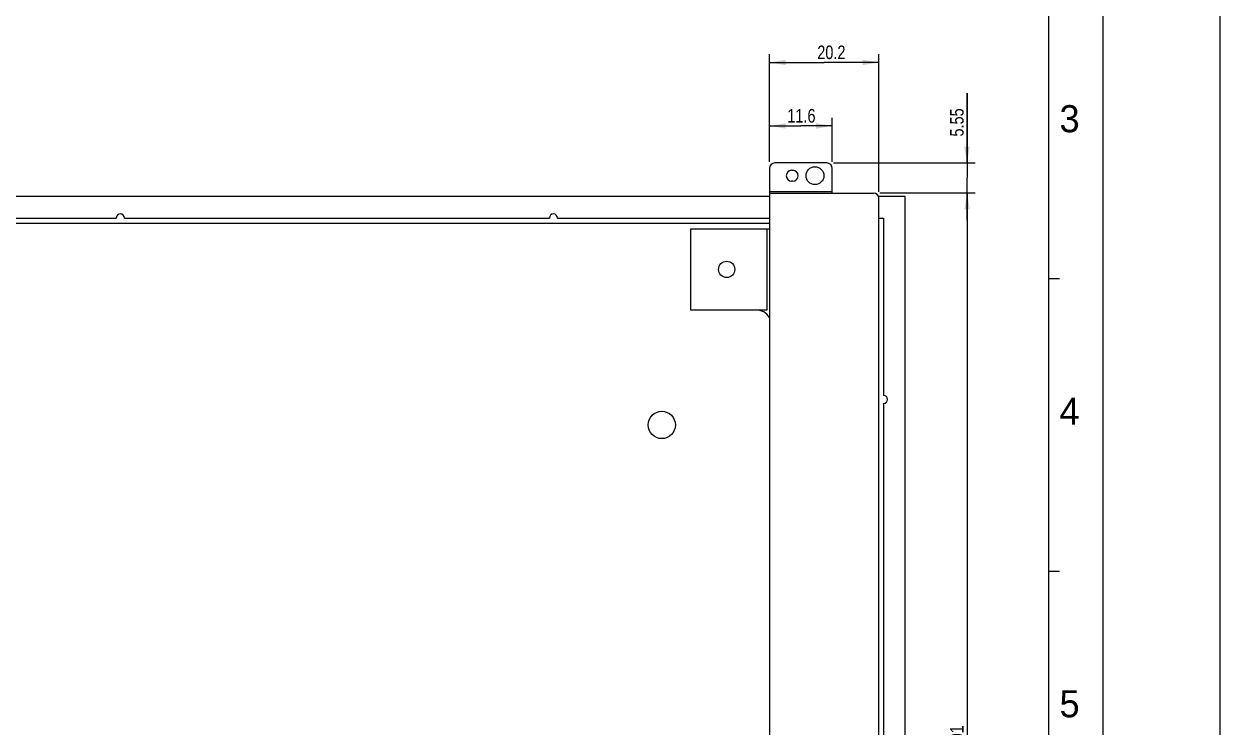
# Model space of a CAD drawing. Header units: millimetres. Extents: x 0 to 841, y 0 to 594.
# Drawn here: x 620.1 to 841, y 326.6 to 456.4 of the extents above; entities that cross this region are included whole.
import ezdxf

# ---------------------------------------------------------------- set-up
doc = ezdxf.new("R2010")
doc.units = ezdxf.units.MM
doc.header["$LTSCALE"] = 46.255
doc.layers.get('0').update_dxf_attribs({"linetype": 'CONTINUOUS'})
doc.styles.get("Standard").update_dxf_attribs({"font": 'txt', "width": 0.8})
doc.styles.add('TEXTSTYLE_2', font='txt')
doc.dimstyles.new('DIMSTYLE_1', dxfattribs={"dimtxt": 2.5, "dimasz": 3, "dimexe": 1.5, "dimexo": 1.2, "dimtad": 1, "dimdsep": 46, "dimtxsty": 'STANDARD', "dimblk": '_FILLED', "dimblk1": '_FILLED', "dimblk2": '_FILLED', "dimcen": 0.09, "dimazin": 2, "dimtp": 0.01, "dimtm": 0.01, "dimtfac": 1, "dimtofl": 0, "dimtmove": 0, "dimatfit": 3, "dimldrblk": '_FILLED', "dimfxl": 1, "dimtolj": 1, "dimarcsym": 0})

# ---------------------------------------------------------------- blocks, each defined once
blk = doc.blocks.new('_FILLED')
at = {"color": 0, "linetype": 'BYBLOCK'}
blk.add_solid([(0, 0), (-1, 0.167), (-1, -0.167)], dxfattribs=at)
blk = doc.blocks.new('*D26')
at = {"color": 7, "linetype": 'CONTINUOUS'}
for p, q in [((757.77, 430.92), (757.77, 439.05)), ((757.77, 437.55), (763.57, 437.55)), ((769.37, 437.55), (763.57, 437.55)), ((769.37, 430.92), (769.37, 439.05))]:
    blk.add_line(p, q, dxfattribs=at)
at = {"color": 7, "linetype": 'CONTINUOUS', "xscale": 3, "yscale": 3, "zscale": 3, "rotation": 180}
blk.add_blockref('_FILLED', (757.77, 437.55), dxfattribs=at)
at = {"color": 7, "linetype": 'CONTINUOUS', "xscale": 3, "yscale": 3, "zscale": 3}
blk.add_blockref('_FILLED', (769.37, 437.55), dxfattribs=at)
at = {"color": 7, "linetype": 'CONTINUOUS', "insert": (763.67, 440.68), "char_height": 2.5, "width": 8, "attachment_point": 2, "line_spacing_factor": 0.9}
blk.add_mtext('11.6', dxfattribs=at)
blk = doc.blocks.new('*D29')
at = {"color": 7, "linetype": 'CONTINUOUS'}
for p, q in [((757.77, 430.92), (757.77, 450.77)), ((777.97, 425.37), (777.97, 450.77)), ((757.77, 449.27), (767.87, 449.27)), ((777.97, 449.27), (767.87, 449.27))]:
    blk.add_line(p, q, dxfattribs=at)
at = {"color": 7, "linetype": 'CONTINUOUS', "xscale": 3, "yscale": 3, "zscale": 3, "rotation": 180}
blk.add_blockref('_FILLED', (757.77, 449.27), dxfattribs=at)
at = {"color": 7, "linetype": 'CONTINUOUS', "xscale": 3, "yscale": 3, "zscale": 3}
blk.add_blockref('_FILLED', (777.97, 449.27), dxfattribs=at)
at = {"color": 7, "linetype": 'CONTINUOUS', "insert": (769.2, 452.39), "char_height": 2.5, "width": 8, "attachment_point": 2, "line_spacing_factor": 0.9}
blk.add_mtext('20.2', dxfattribs=at)
blk = doc.blocks.new('*D30')
at = {"color": 7, "linetype": 'CONTINUOUS'}
for p, q in [((794.26, 430.72), (794.26, 443.59)), ((794.26, 443.59), (794.26, 427.94)), ((769.57, 430.72), (795.76, 430.72)), ((794.26, 420.17), (794.26, 427.94)), ((778.17, 425.17), (795.76, 425.17)), ((794.26, 425.17), (794.26, 420.17))]:
    blk.add_line(p, q, dxfattribs=at)
at = {"color": 7, "linetype": 'CONTINUOUS', "xscale": 3, "yscale": 3, "zscale": 3}
for p, rotation in [((794.26, 430.72), 270), ((794.26, 425.17), 90)]:
    blk.add_blockref('_FILLED', p, dxfattribs=dict(at, rotation=rotation))
at = {"color": 7, "linetype": 'CONTINUOUS', "insert": (791.13, 435.59), "char_height": 2.5, "width": 8, "attachment_point": 1, "rotation": 90, "line_spacing_factor": 0.9}
blk.add_mtext('5.55', dxfattribs=at)
blk = doc.blocks.new('*D31')
at = {"color": 7, "linetype": 'CONTINUOUS'}
for p, q in [((778.17, 425.17), (795.76, 425.17)), ((794.26, 425.17), (794.26, 324.67)), ((794.26, 224.17), (794.26, 324.67)), ((778.17, 224.17), (795.76, 224.17))]:
    blk.add_line(p, q, dxfattribs=at)
at = {"color": 7, "linetype": 'CONTINUOUS', "xscale": 3, "yscale": 3, "zscale": 3}
for p, rotation in [((794.26, 425.17), 90), ((794.26, 224.17), 270)]:
    blk.add_blockref('_FILLED', p, dxfattribs=dict(at, rotation=rotation))
at = {"color": 7, "linetype": 'CONTINUOUS', "insert": (791.13, 324.67), "char_height": 2.5, "width": 6, "attachment_point": 2, "rotation": 90, "line_spacing_factor": 0.9}
blk.add_mtext('201', dxfattribs=at)

msp = doc.modelspace()

# ---------------------------------------------------------------- linework, layer by layer
at = {"color": 7, "linetype": 'CONTINUOUS'}
for p, q in [((841, 0), (841, 594)), ((819.342, 574.885), (819.342, 23.885)), ((809.342, 31.385), (809.342, 566.885)), ((757.767, 429.717), (757.767, 230.067)), ((768.367, 430.717), (758.767, 430.717)), ((761.867, 429.367), (762.067, 429.367)), ((769.367, 425.167), (769.367, 429.717)), ((762.067, 427.367), (761.867, 427.367)), ((757.767, 424.544), (517.967, 424.544)), ((757.767, 425.467), (769.367, 425.467)), ((757.767, 425.167), (776.967, 425.167)), ((782.833, 424.544), (777.891, 424.544)), ((782.833, 223.639), (782.833, 424.544)), ((777.967, 225.167), (777.967, 424.167)), ((558.62, 420.544), (637.117, 420.544)), ((638.617, 420.544), (717.117, 420.544)), ((718.617, 420.544), (757.767, 420.544)), ((777.967, 420.544), (778.833, 420.544)), ((778.833, 420.544), (778.833, 387.814)), ((757.767, 419.549), (517.967, 419.549)), ((743.267, 418.567), (757.767, 418.567)), ((743.267, 403.567), (743.267, 418.567)), ((757.267, 418.567), (757.267, 403.567)), ((809.342, 409.385), (811.342, 409.385)), ((757.267, 403.567), (743.267, 403.567)), ((778.833, 386.314), (778.833, 324.842)), ((809.342, 355.385), (811.342, 355.385))]:
    msp.add_line(p, q, dxfattribs=at)
for centre, radius in [((766.167, 428.367), 1.65), ((749.867, 411.067), 1.5), ((737.873, 382.344), 2.52)]:
    msp.add_circle(centre, radius, dxfattribs=at)
for centre, radius, start, end in [((758.767, 429.717), 1, 90, 180), ((761.867, 428.367), 1, 90, 270), ((762.067, 428.367), 1, 270, 90), ((768.367, 429.717), 1, 0, 90), ((776.967, 424.167), 1, 0, 90), ((637.867, 420.544), 0.75, 0, 180), ((717.867, 420.544), 0.75, 0, 180), ((755.267, 400.567), 3, 33.07524, 90), ((778.833, 387.064), 0.75, 270, 90)]:
    msp.add_arc(centre, radius, start, end, dxfattribs=at)

# ---------------------------------------------------------------- texts
at = {"color": 7, "linetype": 'CONTINUOUS', "char_height": 5, "width": 5, "attachment_point": 1, "line_spacing_factor": 0.9, "style": 'TEXTSTYLE_2'}
for s, insert in [('3', (811.342, 441.385)), ('4', (811.342, 387.385)), ('5', (811.342, 333.385))]:
    msp.add_mtext(s, dxfattribs=dict(at, insert=insert))

# ---------------------------------------------------------------- dimensions: what is measured, and where the dimension line sits
at = {"color": 7, "linetype": 'CONTINUOUS'}
for base, p1, p2, angle, picture, middle in [((757.767, 449.267), (777.967, 424.167), (757.767, 429.717), 180, '*D29', (769.199, 449.267)), ((794.26, 425.167), (768.367, 430.717), (776.967, 425.167), 270, '*D30', (794.26, 439.649)), ((794.26, 224.167), (776.967, 425.167), (776.967, 224.167), 270, '*D31', (794.26, 324.417))]:
    dim = msp.add_linear_dim(base=base, p1=p1, p2=p2, angle=angle, dimstyle='DIMSTYLE_1', dxfattribs=at)
    dim.commit()
    dim.dimension.update_dxf_attribs({"geometry": picture, "text_midpoint": middle, "dimtype": 160})
dim = msp.add_linear_dim(base=(769.367, 437.553), p1=(757.767, 429.717), p2=(769.367, 429.717), dimstyle='DIMSTYLE_1', dxfattribs=at)
dim.commit()
dim.dimension.update_dxf_attribs({"geometry": '*D26', "text_midpoint": (763.916, 437.553), "dimtype": 160})

doc.saveas('drawing.dxf')
